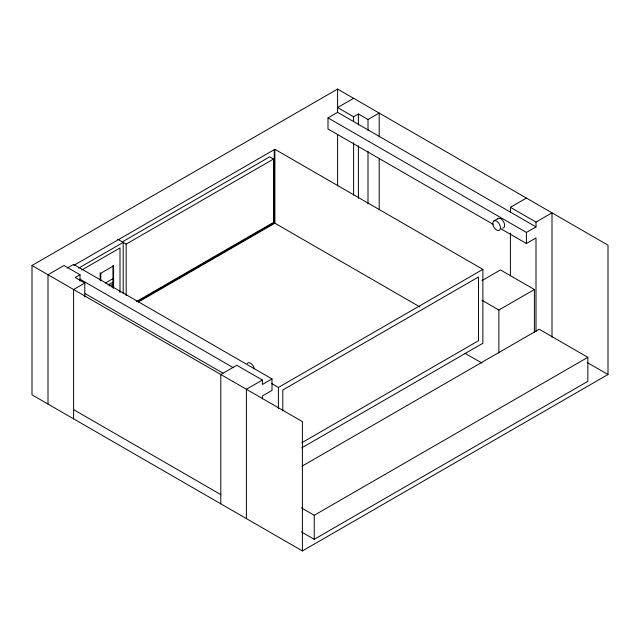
<?xml version="1.0" encoding="UTF-8"?>
<svg xmlns="http://www.w3.org/2000/svg" width="640" height="640" viewBox="0 0 640 640"><rect width="100%" height="100%" fill="white"/><g stroke="black" fill="none" stroke-linecap="round" stroke-linejoin="round"><path stroke-width="0.96" d="M32 265.496L337.6 89.064L608 245.176L608 374.504L302.4 550.936L32 394.824L32 265.496L302.4 421.608L302.4 550.936M353.6 98.296L337.6 107.536L353.6 116.776L358.4 114L368 119.544L379.2 113.08L379.2 136.896M67.2 268.08L73.6 264.384L272 378.928L272 390.392L262.4 395.928L262.4 398.92M493.024 224.24L328 128.968L328 117.88L337.6 112.336L536 226.888L536 222.08L510.4 207.304L510.4 212.104M73.832 265.368L274.88 149.288L482.88 269.376L482.88 343.28L301.696 447.888M122.328 241.896L269.672 156.832L273.512 159.048L273.512 222.4L136.504 301.504M78.632 268.136L123.2 242.408L123.2 293.336M117.76 239.264L126.168 244.12L273.512 159.048M81.792 270L120 247.944L120 292.616M80 281.072L80 274.736L75.2 277.504L84.8 283.048L84.8 296.944M100.16 280.392L100.16 272.888L100.8 273.256L113.6 265.864L113.6 288.264M84.8 283.048L73.6 289.512L73.6 418.84M105.28 283.064L112.96 278.624L113.6 279M107.84 285.08L112.96 282.128L113.6 282.496M109.544 285.992L112.96 284.024L113.6 284.392M111.256 286.904L112.96 285.92L113.6 286.296M137.648 301.688L274.24 222.824L419.872 306.904M138.288 302.056L274.88 223.192L274.88 149.288M510.4 207.304L526.4 198.064M493.928 220.888L498.088 218.488M272 378.928L262.4 384.472L262.4 380.04L246.4 389.28L246.4 518.608M536 222.08L552 212.84L552 337.2M328 117.88L526.4 232.424L536 226.888M500.8 228.736L526.4 243.512L536 237.968L536 331.504M271.48 383.44L278.4 387.432L482.88 269.376M481.872 280.672L500.48 269.936L534.4 289.52L534.4 332.392M481.92 300.232L498.88 310.024L534.4 289.52M301.856 442.712L478.472 340.736L478.472 277.008L282.808 389.976L282.808 410.888M301.968 466.208L539.2 329.24L587.84 357.32L587.84 381.336L314.24 539.296L301.44 531.912M301.44 507.888L314.24 515.28L587.84 357.32M587.32 362.568L608 374.504M464.96 353.256L481.92 363.048M113.6 265.864L112.96 265.496L112.96 287.896M80 274.736L64 265.496L48 274.736L48 404.064M262.4 380.04L236.8 365.264L220.8 374.504L220.8 503.824M80 279.168L233.352 367.704M85.168 293.608L223.016 373.192M73.6 409.608L220.8 494.592M526.4 232.424L526.4 243.512M510.4 233.112L510.4 275.784M498.88 310.024L498.88 352.896M379.2 158.736L379.2 209.352M368 119.544L368 130.464M368 151.304L368 203.904M358.4 114L358.4 124.92M358.4 145.76L358.4 198.36M353.6 116.776L353.6 121.576M353.6 142.584L353.6 195.184M337.6 89.064L337.6 112.336M337.6 134.344L337.6 185.944M314.24 515.28L314.24 539.296M278.4 387.432L278.4 408.408M274.24 149.92L274.24 222.824M126.168 244.12L126.168 295.592M100.8 273.256L100.8 280.76M497.472 219.056A5.432 3.136 60 0 1 503.512 221.624A5.432 3.136 60 0 1 502.72 228.136M247.232 363.528A5.432 3.136 60 0 1 251.064 363.56A5.432 3.136 60 0 1 254.272 368.656M492.8 223.376A5.432 3.136 60 0 0 498.56 230.544A5.432 3.136 60 0 0 498.56 222.864A5.432 3.136 60 0 0 492.8 223.376"/></g></svg>
